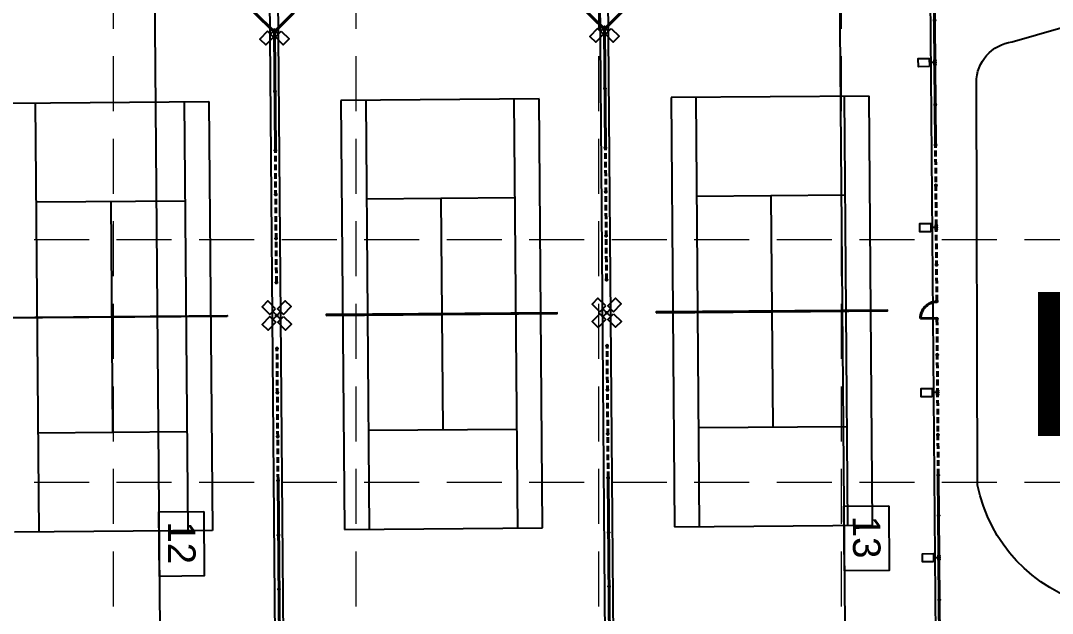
# Model space of a CAD drawing. Header units: feet. Extents: x 2467609 to 2470436, y 7119976 to 7121745.
# Drawn here: x 2469137.8 to 2469325.3, y 7121057.2 to 7121164.9 of the extents above; entities that cross this region are included whole.
import ezdxf
from ezdxf.enums import TextEntityAlignment as Align
from ezdxf.xclip import XClip

# ---------------------------------------------------------------- set-up
doc = ezdxf.new("R2010")
doc.units = ezdxf.units.FT
doc.header["$LTSCALE"] = 100
doc.header["$MEASUREMENT"] = 0
doc.header["$XCLIPFRAME"] = 0
for name, pattern in [('06117 BASE$0$Add-PK$0$HIDDEN2', [0.1875, 0.125, -0.0625]), ('06117 BASE$0$HIDDEN2', [0.1875, 0.125, -0.0625]), ('06117 BASE$0$TENNIS$0$HIDDEN2', [0.1875, 0.125, -0.0625]), ('HIDDEN', [0.375, 0.25, -0.125]), ('SDASH', [0.15, 0.1, -0.05])]:
    doc.linetypes.add(name, pattern=pattern)
for name, color, linetype, lineweight in [('06117 BASE$0$Add-PK$0$X-Refr', 11, '06117 BASE$0$Add-PK$0$HIDDEN2', 50), ('06117 BASE$0$TENNIS$0$C-Fence', 8, '06117 BASE$0$TENNIS$0$FENCELINE4', 40), ('06117 BASE$0$TENNIS$0$X-Lite', 7, 'Continuous', 25), ('06117 BASE$0$X-Refr', 253, '06117 BASE$0$HIDDEN2', 50)]:
    doc.layers.add(name, color=color, linetype=linetype, lineweight=lineweight)
for name, color, linetype in [('06117 BASE$0$TENNIS$0$C-Lights', 7, 'Continuous'), ('06117 BASE$0$TENNIS$0$C-Walk_Otln', 5, 'Continuous'), ('CPCONT', 253, 'Continuous'), ('GRID', 254, 'HIDDEN'), ('proposed ec', 6, 'SDASH')]:
    doc.layers.add(name, color=color, linetype=linetype)
doc.styles.add('06117 BASE$0$TENNIS$0$Standard', font='romans.shx')
doc.styles.get("Standard").update_dxf_attribs({"font": 'ARIAL.TTF'})
doc.linetypes.add('06117 BASE$0$TENNIS$0$FENCELINE4', pattern='A,0.5,-0.05,["x",06117 BASE$0$TENNIS$0$Standard,S=0.16,R=0,X=-0.02,Y=-0.05],-0.15', length=0.7)

# ---------------------------------------------------------------- blocks, each defined once
blk = doc.blocks.new('06117 BASE$0$TENNIS$0$Tennis_Light_2')
at = {"layer": '06117 BASE$0$TENNIS$0$C-Lights', "linetype": 'Continuous'}
for p, q in [((2, 0), (12, 0)), ((0, -2), (0, -12))]:
    blk.add_line(p, q, dxfattribs=at)
for points in [[(12, 9), (36, 9), (36, -9), (12, -9)], [(-9, -12), (-9, -36), (9, -36), (9, -12)]]:
    blk.add_lwpolyline(points, close=True, dxfattribs=at)
blk.add_circle((0, 0), 2, dxfattribs=at)
blk = doc.blocks.new('06117 BASE$0$TENNIS$0$Tennis_Light_1')
at = {"layer": '06117 BASE$0$TENNIS$0$C-Lights', "linetype": 'Continuous'}
blk.add_line((2, 0), (12, 0), dxfattribs=at)
blk.add_lwpolyline([(12, 9), (36, 9), (36, -9), (12, -9)], close=True, dxfattribs=at)
blk.add_circle((0, 0), 2, dxfattribs=at)
blk = doc.blocks.new('06117 BASE$0$TENNIS$0$Tennis_Light_4')
at = {"layer": '06117 BASE$0$TENNIS$0$C-Lights', "linetype": 'Continuous'}
for p, q in [((-2, 0), (-12, 0)), ((0, 2), (0, 12)), ((2, 0), (12, 0)), ((0, -2), (0, -12))]:
    blk.add_line(p, q, dxfattribs=at)
for points in [[(-9, 12), (-9, 36), (9, 36), (9, 12)], [(-12, 9), (-36, 9), (-36, -9), (-12, -9)], [(12, 9), (36, 9), (36, -9), (12, -9)], [(-9, -12), (-9, -36), (9, -36), (9, -12)]]:
    blk.add_lwpolyline(points, close=True, dxfattribs=at)
blk.add_circle((0, 0), 2, dxfattribs=at)
blk = doc.blocks.new('06117 BASE$0$TENNIS')
at = {"layer": '06117 BASE$0$TENNIS$0$C-Fence'}
for p, q in [((1346, 1434.8), (1346, 1081.2)), ((2066, 1434.8), (2066, 1081.2)), ((2786, 1265.2), (2786, 1438.8)), ((2786, 1254.8), (2786, 1081.2)), ((2786, 738), (2750, 738)), ((1346, 358.8), (1346, 103)), ((2066, 358.8), (2066, 103)), ((2786, 185.2), (2786, 358.8)), ((2786, 174.8), (2786, 1.2)), ((1245, 0.8), (1345.2, 101)), ((1447, 0.8), (1346.8, 101)), ((1964.2, 0), (2065.2, 101)), ((2167, 0.8), (2066.8, 101))]:
    blk.add_line(p, q, dxfattribs=at)
at = {"layer": '06117 BASE$0$TENNIS$0$C-Fence', "linetype": '06117 BASE$0$TENNIS$0$HIDDEN2'}
for p, q in [((1346, 1078.8), (1346, 793.2)), ((2066, 1078.8), (2066, 793.2)), ((2786, 1078.8), (2786, 905.2)), ((2786, 740.4), (2786, 894.8)), ((2786, 699.6), (2786, 545.2)), ((1346, 646.8), (1346, 361.2)), ((2066, 646.8), (2066, 361.2)), ((2786, 534.8), (2786, 361.2))]:
    blk.add_line(p, q, dxfattribs=at)
at = {"layer": '06117 BASE$0$TENNIS$0$C-Fence'}
for centre in [(2786, 1352), (1346, 1316.9), (2066, 1316.9), (2786, 1264), (2786, 1256), (1346, 1199.1), (2066, 1199.1), (2786, 1168), (1346, 1080), (2066, 1080), (2786, 1080), (2786, 992), (1346, 984), (2066, 984), (2786, 904), (1346, 888), (2066, 888), (2786, 896), (2786, 817.6), (1346, 792), (2066, 792), (2786, 739.2), (2786, 700.8), (1346, 648), (2066, 648), (2786, 621.2), (1346, 552), (2066, 552), (2786, 544), (2786, 536), (1346, 456), (2066, 456), (2786, 448), (1346, 360), (2066, 360), (2786, 360), (2786, 272), (1346, 230.9), (2066, 230.9), (2786, 184), (2786, 176), (1346, 101.8), (2066, 101.8), (2786, 88)]:
    blk.add_circle(centre, 1.19, dxfattribs=at)
blk.add_arc((2786, 738), 36, 180, 270, dxfattribs=at)
at = {"layer": '06117 BASE$0$TENNIS$0$C-Walk_Otln'}
for p, q in [((1337, 1431), (1337, 9)), ((1355, 1431), (1355, 9)), ((2057, 1431), (2057, 9)), ((2075, 1431), (2075, 9)), ((2777, 9), (2777, 1431))]:
    blk.add_line(p, q, dxfattribs=at)
at = {"layer": '06117 BASE$0$TENNIS$0$X-Lite'}
for p, q in [((1202, 1188), (770, 1188)), ((824, 1188), (824, 252)), ((1148, 252), (1148, 1188)), ((1202, 252), (1202, 1188)), ((1490, 1188), (1922, 1188)), ((1490, 252), (1490, 1188)), ((1544, 252), (1544, 1188)), ((1868, 1188), (1868, 252)), ((1922, 1188), (1922, 252)), ((2210, 1188), (2642, 1188)), ((2210, 252), (2210, 1188)), ((2264, 252), (2264, 1188)), ((2588, 1188), (2588, 252)), ((2642, 1188), (2642, 252)), ((1148, 972), (824, 972)), ((986, 468), (986, 972)), ((1544, 972), (1868, 972)), ((1706, 468), (1706, 972)), ((2264, 972), (2588, 972)), ((2426, 468), (2426, 972)), ((824, 468), (1148, 468)), ((1868, 468), (1544, 468)), ((2588, 468), (2264, 468)), ((770, 252), (1202, 252)), ((1922, 252), (1490, 252)), ((2642, 252), (2210, 252))]:
    blk.add_line(p, q, dxfattribs=at)
for points in [[(1238, 721), (734, 721), (734, 719), (1238, 719)], [(1454, 721), (1958, 721), (1958, 719), (1454, 719)], [(2174, 721), (2678, 721), (2678, 719), (2174, 719)]]:
    blk.add_lwpolyline(points, close=True, dxfattribs=at)
at = {"layer": '06117 BASE$0$TENNIS$0$C-Lights', "linetype": 'Continuous', "xscale": -1}
for p in [(2786, 1260), (2786, 900), (2786, 540), (2786, 180)]:
    blk.add_blockref('06117 BASE$0$TENNIS$0$Tennis_Light_1', p, dxfattribs=at)
at = {"layer": '06117 BASE$0$TENNIS$0$C-Lights', "linetype": 'Continuous', "xscale": -1, "rotation": 314.9999998490658}
for p in [(1346, 720), (2066, 720)]:
    blk.add_blockref('06117 BASE$0$TENNIS$0$Tennis_Light_4', p, dxfattribs=at)
at = {"layer": '06117 BASE$0$TENNIS$0$C-Lights', "linetype": 'Continuous', "rotation": 134.9999998490658}
for p in [(1346, 97.8), (2066, 97.8)]:
    blk.add_blockref('06117 BASE$0$TENNIS$0$Tennis_Light_2', p, dxfattribs=at)

msp = doc.modelspace()

# ---------------------------------------------------------------- linework, layer by layer
at = {"layer": 'CPCONT', "color": 35}
for points in [[(2469186.36, 7121191.39), (2469162.09, 7121178.4), (2469164.07, 7120937.18), (2469218.3, 7120914.62, 0.10875), (2469224.7, 7120913.47), (2469311.01, 7120913.19)], [(2469311.71, 7121080.5), (2469311.52, 7121153.69, -0.379309), (2469318.04, 7121161.09), (2469336.14, 7121166.29, -0.628463), (2469340.76, 7121164.14, 0.160742), (2469340.02, 7121126.69, -0.107328), (2469346.74, 7121100.79), (2469347.07, 7121070.33, -0.49881), (2469332.06, 7121058.78, -0.281507), (2469311.71, 7121080.5, -5.540611)]]:
    msp.add_lwpolyline(points, format="xyb", dxfattribs=at)
msp.add_lwpolyline([(2469306.1, 7121191.52), (2469286.59, 7121178.33), (2469288.55, 7120938.95), (2469355.66, 7120924)], dxfattribs=at)
for points in [[(2469171.08, 7121075.75), (2469171.18, 7121064.01), (2469163.03, 7121063.94), (2469162.93, 7121075.69)], [(2469295.57, 7121076.78), (2469295.67, 7121065.03), (2469287.52, 7121064.96), (2469287.42, 7121076.71)]]:
    msp.add_lwpolyline(points, close=True, dxfattribs=at)
at = {"layer": 'GRID', "color": 252, "linetype": 'HIDDEN', "lineweight": 0, "ltscale": 0.4}
for p, q in [((2469154.64, 7121698.47), (2469154.64, 7120154.77)), ((2469198.74, 7121698.47), (2469198.74, 7120154.77)), ((2469242.84, 7121698.47), (2469242.84, 7120154.77)), ((2469286.94, 7121698.47), (2469286.94, 7120154.77)), ((2467655.24, 7121125.17), (2470389.44, 7121125.17)), ((2467655.24, 7121081.07), (2470389.44, 7121081.07))]:
    msp.add_line(p, q, dxfattribs=at)
at = {"layer": 'proposed ec', "color": 5, "const_width": 5.5}
msp.add_lwpolyline([(2469325.44, 7121112.88), (2469346.12, 7121112.88), (2469346.12, 7121092.22), (2469325.44, 7121092.22)], close=True, dxfattribs=at)

# ---------------------------------------------------------------- block references
at = {"layer": '06117 BASE$0$Add-PK$0$X-Refr'}
ref = msp.add_blockref('06117 BASE$0$TENNIS', (2469071.68, 7121170.43), dxfattribs=dict(at, xscale=-0.08333333332995654, yscale=0.0833333333284818, zscale=0.08333333333333331, rotation=180.4699999793483))
XClip(ref).set_block_clipping_path([(317.0588318438, -201.4766413786), (2880.0588318438, 2971.5233586214)])
ref = msp.add_blockref('06117 BASE$0$TENNIS', (2469071.68, 7121170.43), dxfattribs=dict(at, xscale=-0.08333333332995654, yscale=0.0833333333284818, zscale=0.08333333333333331, rotation=180.4699999793483))
XClip(ref).set_block_clipping_path([(317.0588318438, -201.4766413786), (2880.0588318438, 2971.5233586214)])
at = {"layer": '06117 BASE$0$X-Refr'}
ref = msp.add_blockref('06117 BASE$0$TENNIS', (2469071.68, 7121170.43), dxfattribs=dict(at, xscale=-0.08333333332995653, yscale=0.0833333333284818, zscale=0.08333333333333331, rotation=180.4699999793483))
XClip(ref).set_block_clipping_path([(317.0588318438, -201.4766413786), (2880.0588318438, 2971.5233586214)])
ref = msp.add_blockref('06117 BASE$0$TENNIS', (2469071.68, 7121170.43), dxfattribs=dict(at, xscale=-0.08333333332995653, yscale=0.0833333333284818, zscale=0.08333333333333331, rotation=180.4699999793483))
XClip(ref).set_block_clipping_path([(317.0588318438, -201.4766413786), (2880.0588318438, 2971.5233586214)])

# ---------------------------------------------------------------- texts
at = {"layer": 'CPCONT', "color": 35}
for s, p in [('12', (2469164.58, 7121070.04)), ('13', (2469289.07, 7121071.06))]:
    msp.add_text(s, height=5, rotation=270.47, dxfattribs=at).set_placement(p, align=Align.CENTER)

doc.saveas('drawing.dxf')
